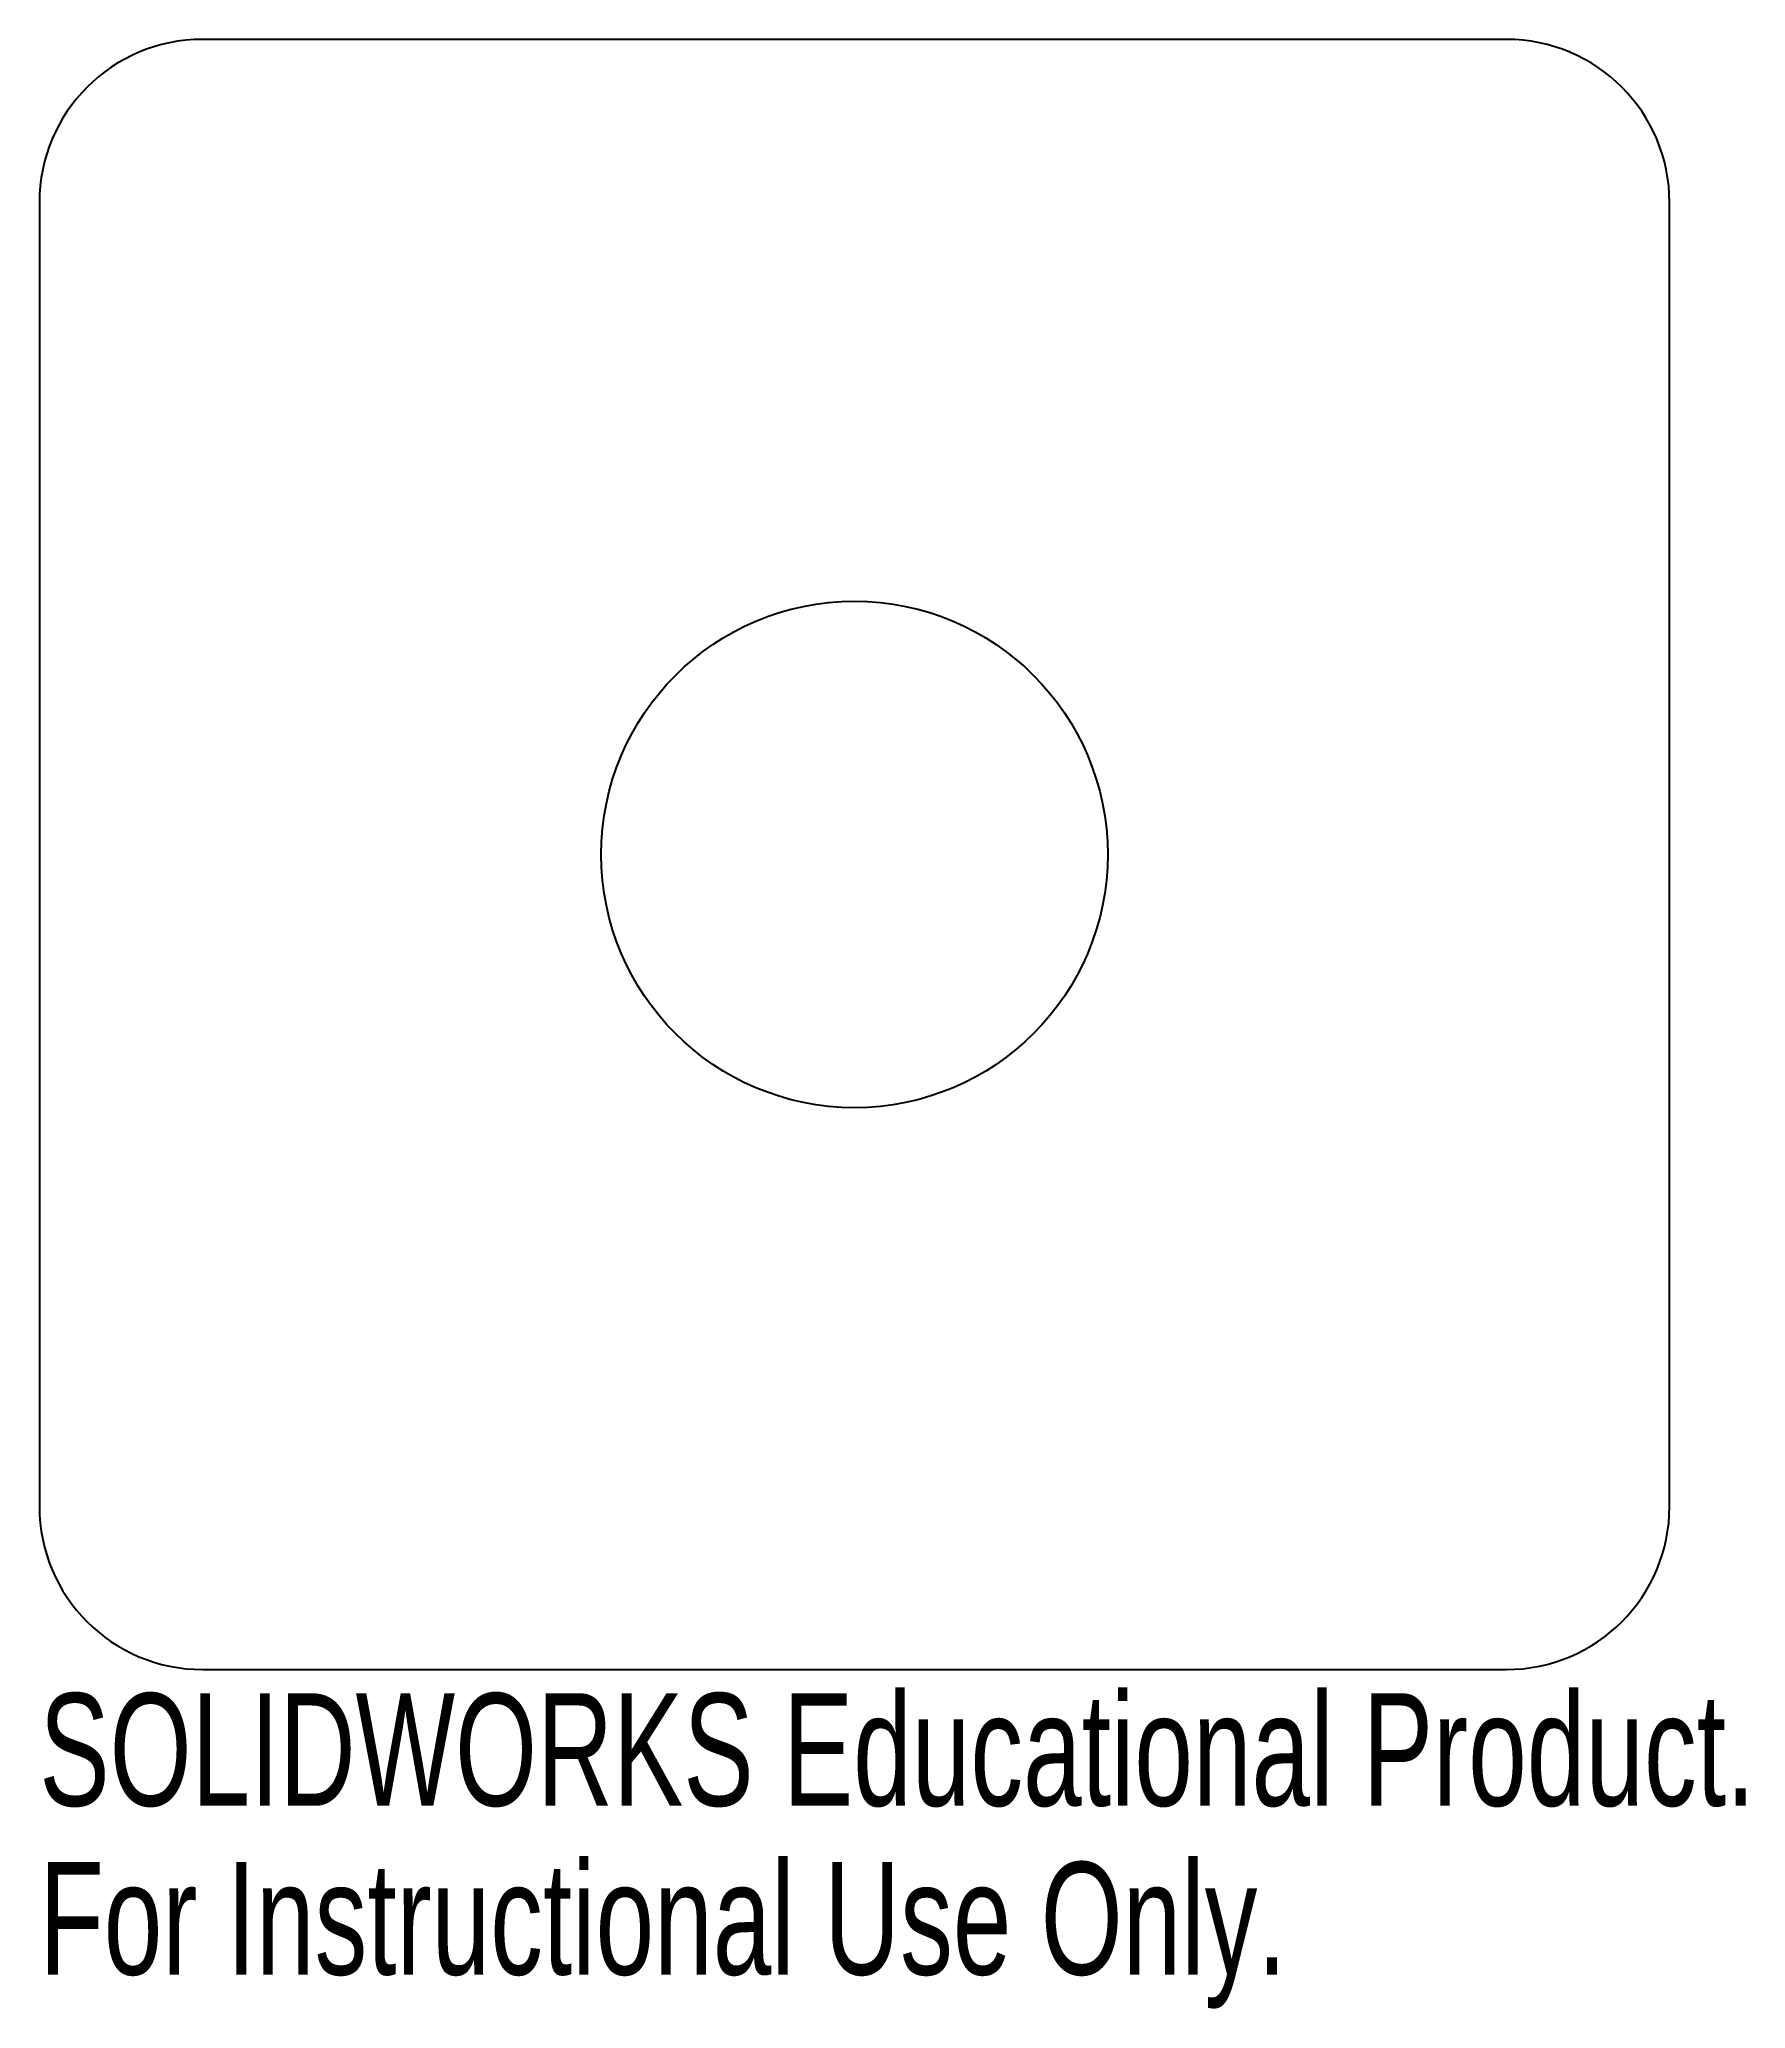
# Model space of a CAD drawing. Header units: millimetres. Extents: x 0 to 73.3, y -14.6 to 70.
import ezdxf

# ---------------------------------------------------------------- set-up
doc = ezdxf.new("R2010")
doc.units = ezdxf.units.MM
doc.styles.add('SLDTEXTSTYLE0', font='TXT', dxfattribs={"width": 0.7})

msp = doc.modelspace()

# ---------------------------------------------------------------- linework, layer by layer
at = {"color": 7, "linetype": 'Continuous', "lineweight": 25}
for p, q in [((63, 70), (7, 70)), ((0, 63), (0, 7)), ((70, 7), (70, 63)), ((7, 0), (63, 0))]:
    msp.add_line(p, q, dxfattribs=at)
msp.add_circle((35, 35), 10.875, dxfattribs=at)
for centre, start, end in [((7, 63), 90, 180), ((63, 63), 0, 90), ((7, 7), 180, 270), ((63, 7), 270, 0)]:
    msp.add_arc(centre, 7, start, end, dxfattribs=at)

# ---------------------------------------------------------------- texts
at = {"color": 7, "linetype": 'Continuous', "char_height": 4.83362, "attachment_point": 1, "style": 'SLDTEXTSTYLE0'}
for s, insert in [('SOLIDWORKS Educational Product.', (0, -1.02)), ('For Instructional Use Only.', (0, -8.27))]:
    msp.add_mtext(s, dxfattribs=dict(at, insert=insert))

doc.saveas('drawing.dxf')
